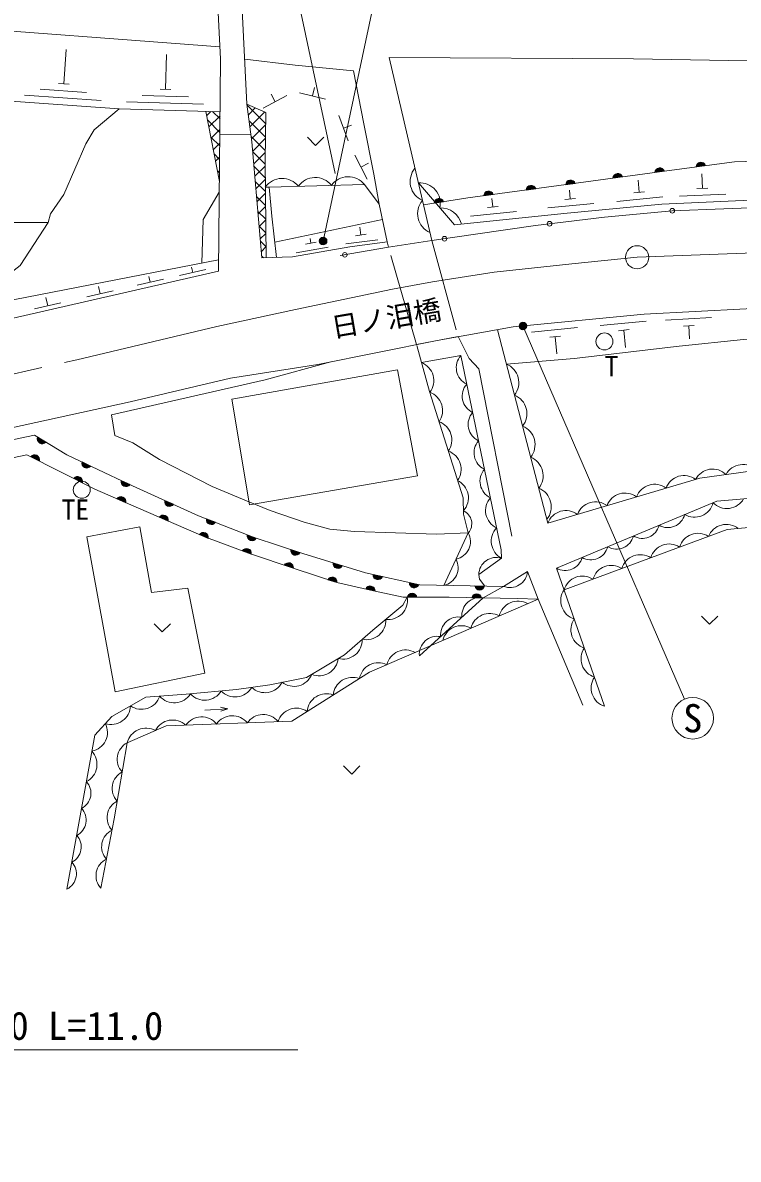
# Model space of a CAD drawing. Units: millimetres, scale not verified. Extents: x 40000 to 680000, y 20000 to 380000.
# Drawn here: x 329355 to 375815, y 260291 to 334067 of the extents above; entities that cross this region are included whole.
import ezdxf
from ezdxf.enums import TextEntityAlignment as Align

# ---------------------------------------------------------------- set-up
doc = ezdxf.new("R2010")
doc.units = ezdxf.units.MM
doc.header["$LTSCALE"] = 1000
doc.linetypes.add('CHAIN', pattern=[18.5, 12, -1.5, 3.5, -1.5])
doc.linetypes.add('DASHED', pattern=[7.5, 6, -1.5])
for name, color, linetype, lineweight in [('M-BGD', 7, 'Continuous', 13), ('M-BGD-EXST', 7, 'Continuous', 13), ('M-BGD-HTXT', 7, 'Continuous', 13), ('M-BMK', 2, 'Continuous', 13), ('M-BMK-SRVR', 3, 'Continuous', 13), ('M-STR-HTXT', 7, 'Continuous', 13), ('M-STR-STR1', 1, 'Continuous', 13), ('M-STR-STRC', 7, 'Continuous', 13)]:
    doc.layers.add(name, color=color, linetype=linetype, lineweight=lineweight)
doc.layers.add('M-BMK-HTXT', color=7, linetype='Continuous')
doc.styles.add('@ＭＳ ゴシック', font='')
doc.styles.add('ＭＳ ゴシック', font='')
doc.styles.get('@ＭＳ ゴシック').set_extended_font_data('@MS Gothic')
doc.styles.get('ＭＳ ゴシック').set_extended_font_data('MS Gothic')
pattern_1 = [(45, (-0, 0), (-441.9417, 441.9417), []), (135, (-0, 0), (-441.9417, -441.9417), [])]

msp = doc.modelspace()

# ---------------------------------------------------------------- hatches: boundary and pattern name
at = {"layer": 'M-BGD'}
h = msp.add_hatch(dxfattribs=at)
h.set_pattern_fill('USER', color=256, style=0, pattern_type=2)
h.set_pattern_definition(pattern_1)
h.paths.add_polyline_path([(342126, 323753), (342156, 326834), (342170, 328287), (341255, 328315)])
h = msp.add_hatch(dxfattribs=at)
h.set_pattern_fill('USER', color=256, style=0, pattern_type=2)
h.set_pattern_definition(pattern_1)
h.paths.add_polyline_path([(345130, 328249), (343917, 328778), (344233, 326335), (344550, 322696), (344889, 318807), (345158, 318816), (345088, 325113)])
for points in [[(371016, 324425), (370396, 324341, -0.84072)], [(373696, 324791), (373076, 324706, -0.84072)], [(368296, 324056), (367676, 323971, -0.84072)], [(359906, 322917), (359286, 322833, -0.84072)], [(362047, 323207), (362667, 323291, 0.84072)], [(364608, 323555), (365228, 323639, 0.84072)], [(356683, 322445), (356064, 322347, -0.84072)], [(330861, 306842), (330325, 307164, 0.84072)], [(329879, 305894), (330437, 305612, 0.84072)], [(333772, 305291), (333206, 305558, 0.84072)], [(332675, 304483), (333233, 304201, 0.84072)], [(336322, 304086), (335756, 304354, 0.84072)], [(335470, 303164), (336042, 302911, 0.84072)], [(339152, 302805), (338582, 303063, 0.84072)], [(338222, 301964), (338797, 301715, 0.84072)], [(341870, 301638), (341287, 301867, 0.84072)], [(340823, 300838), (341397, 300589, 0.84072)], [(343934, 300823), (344519, 300603, -0.84072)], [(344197, 299566), (343610, 299784, -0.84072)], [(347353, 299665), (346759, 299863, 0.84072)], [(346334, 298850), (346927, 298651, 0.84072)], [(350106, 298820), (349507, 299003, 0.84072)], [(349757, 297734), (349156, 297910, -0.84072)], [(352099, 298251), (352710, 298114, -0.84072)], [(351624, 297314), (352233, 297171, 0.84072)], [(355072, 297583), (354462, 297720, 0.84072)], [(359335, 297501), (358710, 297511, 0.84072)], [(354953, 296769), (354327, 296769, -0.84072)], [(358515, 296740), (359140, 296729, 0.84072)]]:
    msp.add_hatch(color=256, dxfattribs=at).paths.add_polyline_path(points)
at = {"layer": 'M-STR-STRC'}
for points in [[(349081, 320012, -1), (348641, 319773, -0.41421), (348741, 320112, -0.41421)], [(362052, 314507, -1), (361613, 314268, -0.41421), (361713, 314607, -0.41421)]]:
    msp.add_hatch(color=256, dxfattribs=at).paths.add_polyline_path(points)

# ---------------------------------------------------------------- linework, layer by layer
at = {"layer": 'M-BGD'}
for p, q in [((332026, 330093), (332183, 332338)), ((338627, 329746), (338696, 331995)), ((331677, 330118), (332375, 330069)), ((348166, 329315), (348302, 329861)), ((329469, 329371), (334456, 329020)), ((330498, 329750), (333490, 329539)), ((337114, 329342), (340112, 329250)), ((338277, 329757), (338977, 329735)), ((344967, 328530), (346512, 329351)), ((345740, 328941), (345476, 329437)), ((347317, 329527), (349014, 329103)), ((336101, 328923), (341098, 328770)), ((341255, 328315), (342126, 323753)), ((349870, 328045), (350485, 326407)), ((342156, 326834), (344171, 326817)), ((350177, 327226), (350704, 327424)), ((350913, 325479), (351712, 323922)), ((351312, 324701), (351813, 324957)), ((373076, 324706), (373696, 324791)), ((367676, 323971), (368296, 324056)), ((370396, 324341), (371016, 324425)), ((373484, 323320), (373441, 324259)), ((357382, 320938), (355043, 323672)), ((362047, 323207), (362667, 323291)), ((364608, 323555), (365228, 323639)), ((364902, 322634), (364849, 323194)), ((369386, 323063), (369312, 323839)), ((373134, 323304), (373834, 323336)), ((356064, 322347), (356683, 322445)), ((359286, 322833), (359906, 322917)), ((359883, 322107), (359824, 322666)), ((364554, 322600), (365251, 322667)), ((367936, 322472), (370922, 322758)), ((369038, 323030), (369735, 323096)), ((372006, 322802), (375003, 322938)), ((358439, 321502), (361422, 321817)), ((359535, 322070), (360231, 322144)), ((363452, 322043), (366438, 322329)), ((345725, 319816), (352708, 321292)), ((350965, 320242), (351659, 320333)), ((351312, 320288), (351246, 320798)), ((347111, 319128), (349180, 319490)), ((347723, 319692), (348413, 319812)), ((348068, 319752), (348013, 320065)), ((349971, 318950), (353098, 319507)), ((350329, 319705), (352412, 319977)), ((339544, 317658), (341249, 318050)), ((340396, 317854), (340318, 318194)), ((336783, 317025), (338488, 317416)), ((337635, 317220), (337549, 317595)), ((333527, 316278), (335233, 316669)), ((334380, 316474), (334274, 316935)), ((330122, 315497), (331827, 315888)), ((330975, 315692), (330849, 316241)), ((369837, 314702), (366851, 314416)), ((374083, 314924), (371087, 314764)), ((372958, 314414), (372259, 314376)), ((372609, 314395), (372654, 313539)), ((365385, 314275), (362398, 313989)), ((364283, 313718), (363586, 313651)), ((363934, 313684), (364042, 312565)), ((368735, 314144), (368038, 314078)), ((368387, 314111), (368494, 312991)), ((330861, 306842), (330325, 307164)), ((329879, 305894), (330437, 305612)), ((333772, 305291), (333206, 305558)), ((332675, 304483), (333233, 304201)), ((336322, 304086), (335756, 304354)), ((335470, 303164), (336042, 302911)), ((339152, 302805), (338582, 303063)), ((338222, 301964), (338797, 301715)), ((341870, 301638), (341287, 301867)), ((340823, 300838), (341397, 300589)), ((344519, 300603), (343934, 300823)), ((343610, 299784), (344197, 299566)), ((347353, 299665), (346759, 299863)), ((346334, 298850), (346927, 298651)), ((350106, 298820), (349507, 299003)), ((352710, 298114), (352099, 298251)), ((349156, 297910), (349757, 297734)), ((355072, 297583), (354462, 297720)), ((359335, 297501), (358710, 297511)), ((351624, 297314), (352233, 297171)), ((354327, 296769), (354953, 296769)), ((358515, 296740), (359140, 296729)), ((341187, 289439), (342683, 289539)), ((342683, 289539), (342193, 289636)), ((342683, 289539), (342210, 289378))]:
    msp.add_line(p, q, dxfattribs=at)
for points in [[(75808, 258908), (87857, 261418), (116308, 267804), (123783, 269399), (143454, 273877), (160405, 277508), (166679, 279049), (173018, 280381), (191039, 284503), (198912, 286107), (219831, 290579), (228649, 292600), (248232, 296831), (256037, 298697), (284826, 305086), (296753, 307839), (322575, 313477), (342068, 317949), (342204, 331733), (341977, 336006), (341604, 346260)], [(343034, 346296), (343917, 328778), (344233, 326335), (344889, 318807), (346881, 318870), (350590, 319518), (353017, 319835)], [(252012, 325179), (304191, 331659), (323194, 333935), (342163, 332504)], [(353098, 319507), (353017, 319835), (352496, 322296), (352148, 324238), (351503, 327503), (350834, 330945), (347052, 331303), (343770, 331694)], [(355914, 319925), (353153, 331808), (369002, 331718), (380083, 331532), (386481, 331100), (389670, 330875), (395271, 330368), (400505, 329881), (404839, 329449), (407362, 327223), (413573, 326015)], [(342170, 328287), (335627, 328487), (317558, 329757), (316239, 327511), (305102, 324699), (290442, 324137), (278360, 323018), (273808, 323138), (260987, 321348), (254216, 320901), (247960, 320486), (236780, 317986), (228270, 316408), (222961, 315849), (210277, 314391), (196558, 313053)], [(325658, 315475), (328121, 317490), (329179, 318308), (331015, 321100), (331157, 321665), (332015, 322922), (333452, 326216), (333991, 327111), (335627, 328487)], [(345158, 318816), (345088, 325113), (345130, 328249), (343917, 328778)], [(347835, 326628), (348365, 326098), (348896, 326628)], [(355377, 322239), (358264, 322694), (371835, 324536), (375569, 325048), (381431, 325214), (388769, 325152), (394602, 324923), (400714, 324445), (403562, 324030), (409566, 322465)], [(345107, 323400), (345366, 323402), (351542, 323565), (352496, 322296)], [(345837, 318837), (345531, 321508), (345366, 323402)], [(340977, 318453), (341075, 321300), (342119, 323064)], [(357382, 320938), (364710, 321711), (370861, 322300), (377556, 322603), (383125, 322713), (389663, 322659), (395440, 322424), (401770, 321753), (407294, 321047), (413859, 319706), (418966, 318547), (425239, 316916), (431577, 315051)], [(331015, 321100), (328551, 321100), (325518, 321572), (320587, 321710), (317983, 321336), (298860, 319320), (287976, 318198), (279698, 316266), (270963, 315036), (263219, 313802), (239451, 310297), (232626, 309166), (209682, 305629), (209681, 305629)], [(355914, 319925), (358755, 320347), (362654, 320909), (367123, 321449), (371530, 321864), (378232, 322118), (384593, 322284), (390767, 322076), (396539, 321681), (402089, 321141), (407348, 320393), (411714, 319624), (419809, 317856), (425297, 316484), (430689, 314736)], [(342076, 318666), (323822, 315118), (321515, 314957), (319547, 315229)], [(295127, 300432), (336332, 309453), (342854, 310999), (348520, 311884), (356273, 313437), (361198, 314326), (369697, 315141), (376333, 315495), (384797, 315566), (391136, 315389), (397276, 314964), (403615, 314221), (410698, 313088), (417404, 311742), (428761, 308831), (440087, 305000)], [(357620, 313690), (358343, 312267), (358980, 311594), (361105, 300728)], [(439408, 298393), (426411, 296553), (410910, 299805), (400132, 301095), (399002, 301283), (391411, 303117), (389506, 303728), (384415, 305575), (381298, 305610), (373311, 304506), (363457, 301587), (360173, 314141)], [(360756, 311911), (365150, 312264), (371985, 313078), (376164, 313503), (384911, 313609), (393693, 313326), (398509, 313114), (408712, 311885), (417537, 309892), (424265, 308158), (432960, 305286), (440928, 302172), (447581, 299247)], [(354947, 313111), (355767, 310124), (357942, 303221), (357980, 302172), (358288, 300950), (356693, 297543)], [(355251, 312003), (357799, 312459), (360428, 299850), (360450, 299302), (358965, 298251), (359011, 297954), (359370, 297500)], [(349368, 312054), (345098, 310885), (335116, 308618), (335344, 307269), (336494, 306790), (338242, 305713), (341664, 303952), (343874, 303028), (345427, 302400), (347619, 301647), (349288, 301193), (350890, 301036), (356222, 300868), (358288, 300950)], [(324957, 306207), (330112, 307292), (332222, 306022), (336243, 304123), (340778, 302067), (344382, 300652), (347542, 299603), (351601, 298363), (355136, 297569), (360565, 297481)], [(319068, 303808), (329631, 306019), (334033, 303798), (336378, 302763), (341110, 300713), (344078, 299610), (346982, 298633), (349757, 297734), (351929, 297242), (354065, 296769), (357040, 296768), (361458, 296686), (362818, 296658)], [(367133, 289699), (364012, 298663), (374423, 303017), (380727, 303548), (384764, 302911), (390465, 301424), (394467, 300327), (419401, 295739), (427175, 294058), (435342, 295757), (449919, 296550), (451915, 296677), (454111, 297349), (464983, 290979), (485559, 278079), (496375, 271838), (510725, 264719), (512361, 261439)], [(364502, 297254), (375100, 301175), (381834, 301789), (390044, 299972), (400243, 297791), (426165, 292767), (428598, 292783), (442443, 294487), (451244, 295792), (454152, 295982)], [(355111, 292963), (359249, 296727), (360565, 297481), (362136, 298451), (362818, 296658), (365726, 289774)], [(354327, 296769), (354041, 296260), (352080, 294640), (350254, 293046), (347778, 291562), (345400, 291096), (343241, 290783), (339970, 290472), (337355, 290288), (335142, 289036), (334034, 287829), (332227, 277827)], [(334422, 277892), (335296, 282384), (336140, 287321), (338670, 288416), (346830, 288738), (351867, 291901), (362818, 296658)], [(373424, 295554), (373954, 295024), (374484, 295554)], [(337888, 295057), (338419, 294527), (338949, 295057)], [(350184, 285824), (350714, 285293), (351244, 285824)]]:
    msp.add_lwpolyline(points, dxfattribs=at)
for points in [[(342923, 309634), (344083, 302772), (354997, 304665), (353695, 311527)], [(333525, 300693), (336958, 301339), (337723, 297092), (340086, 297364), (341174, 291843), (335361, 290637)]]:
    msp.add_lwpolyline(points, close=True, dxfattribs=at)
for centre in [(371530, 321864), (363561, 321018), (356739, 320047), (350268, 319003)]:
    msp.add_circle(centre, 150, dxfattribs=at)
for centre, radius, start, end in [((355849, 323760), 1341, 139.95191, 246.21212), ((370714, 324329), 318, 17.62064, 177.83838), ((373393, 324694), 318, 17.69787, 177.9156), ((346199, 322621), 1341, 38.2677, 144.5279), ((348346, 322676), 1341, 38.38075, 144.64096), ((350490, 322732), 1341, 38.38097, 144.64117), ((367994, 323959), 318, 17.62064, 177.83838), ((355129, 322334), 1341, 347.40344, 93.66365), ((359603, 322821), 318, 17.62064, 177.83838), ((362364, 323195), 318, 17.62064, 177.83838), ((364926, 323543), 318, 17.62064, 177.83838), ((356335, 321671), 1341, 139.95191, 246.21212), ((356382, 322342), 318, 18.8449, 179.06263), ((356524, 320704), 1341, 12.15481, 93.66365), ((358683, 311681), 1178, 138.64431, 244.90451), ((354794, 310840), 1250, 322.2759, 68.53611), ((360264, 310706), 1302, 321.53064, 67.79085), ((359068, 309836), 1178, 138.64431, 244.90451), ((355368, 308896), 1250, 324.36058, 70.62079), ((360791, 308690), 1302, 321.53064, 67.79085), ((359453, 307991), 1178, 138.64431, 244.90451), ((355969, 306988), 1250, 324.3581, 70.6183), ((361319, 306674), 1302, 321.53064, 67.79085), ((330621, 307050), 318, 158.85277, 319.0705), ((359837, 306146), 1178, 138.64431, 244.90451), ((356570, 305081), 1250, 324.35809, 70.6183), ((330133, 305704), 318, 343.11489, 143.33262), ((333512, 305474), 318, 164.61095, 324.82868), ((361846, 304658), 1302, 321.53064, 67.79085), ((360222, 304301), 1178, 138.64431, 244.90451), ((374151, 303844), 1250, 45.90432, 152.16453), ((376114, 304136), 1250, 44.76418, 151.02438), ((332929, 304294), 318, 343.11489, 143.33262), ((336062, 304269), 318, 164.61095, 324.82868), ((357042, 303227), 1250, 317.94434, 64.20454), ((370382, 302856), 1250, 53.36892, 159.62913), ((372300, 303424), 1250, 53.36892, 159.62913), ((335734, 302987), 318, 346.07596, 146.2937), ((360658, 302405), 1250, 138.47165, 244.73186), ((362374, 302642), 1302, 321.53064, 67.79085), ((368464, 302288), 1250, 53.36892, 159.62913), ((338890, 302983), 318, 165.50082, 325.71855), ((366547, 301720), 1250, 53.36892, 159.62913), ((372969, 303220), 1250, 239.4831, 345.7433), ((375078, 303782), 1250, 224.08313, 330.34334), ((338488, 301790), 318, 346.47362, 146.69135), ((341598, 301804), 318, 168.44783, 328.66556), ((357589, 301550), 923, 319.31321, 65.57341), ((364629, 301152), 1250, 53.36892, 159.62913), ((371241, 302419), 1128, 239.56184, 345.82204), ((361027, 300411), 1250, 136.25007, 242.51027), ((369576, 301723), 1128, 239.56184, 345.82204), ((375039, 300253), 1250, 51.59941, 157.85962), ((341088, 300663), 318, 346.47362, 146.69135), ((344246, 300764), 318, 169.28874, 329.50647), ((357250, 300397), 1175, 281.78098, 28.04119), ((367912, 301027), 1128, 239.56184, 345.82204), ((373203, 299674), 1250, 57.17473, 163.43494), ((343884, 299624), 318, 349.49692, 149.71465), ((347073, 299816), 318, 171.52548, 331.74321), ((366247, 300331), 1128, 239.56184, 345.82204), ((369452, 298286), 1250, 57.17473, 163.43494), ((371328, 298980), 1250, 57.17473, 163.43494), ((346613, 298699), 318, 351.29113, 151.50887), ((349823, 298963), 318, 172.91385, 333.13158), ((356453, 298694), 1175, 281.78098, 28.04119), ((360102, 298219), 1137, 72.14218, 178.40239), ((364583, 299635), 1128, 239.56184, 345.82204), ((367576, 297592), 1250, 57.17473, 163.43494), ((349441, 297770), 318, 353.54279, 153.76052), ((352416, 298236), 318, 177.21732, 337.43505), ((360987, 298555), 1154, 248.55571, 354.81591), ((365700, 296898), 1250, 57.17473, 163.43494), ((351916, 297189), 318, 356.69309, 156.91083), ((354779, 297705), 318, 177.21732, 337.43505), ((359023, 297560), 318, 188.96558, 349.18331), ((353091, 296579), 1250, 262.51038, 8.77059), ((354640, 296715), 318, 9.85481, 170.07254), ((359030, 295582), 1165, 79.16385, 185.42406), ((358826, 296680), 318, 8.83595, 169.05368), ((365539, 296557), 1250, 146.0673, 252.32751), ((361511, 295272), 1250, 60.34943, 166.60964), ((351681, 295266), 1250, 257.10757, 3.36777), ((357651, 294328), 1165, 79.16385, 185.42406), ((359676, 294475), 1250, 60.34943, 166.60964), ((366197, 294668), 1250, 146.0673, 252.32751), ((357842, 293678), 1250, 60.34943, 166.60964), ((350152, 294008), 1250, 255.55361, 1.81381), ((356271, 293073), 1165, 79.16385, 185.42406), ((354215, 292103), 1250, 60.34943, 166.60964), ((366855, 292779), 1250, 146.0673, 252.32751), ((348597, 292927), 1250, 247.79742, 354.05763), ((352445, 291272), 1250, 63.65954, 169.91974), ((346966, 292237), 1250, 231.79427, 338.05447), ((350766, 290324), 1250, 68.99725, 175.25746), ((367512, 290890), 1250, 146.0673, 252.32751), ((341171, 291339), 1250, 222.26034, 328.52054), ((343141, 291550), 1250, 223.66498, 329.92519), ((345086, 291827), 1250, 226.32673, 332.58694), ((337066, 290749), 1250, 235.18234, 341.44255), ((339193, 291173), 1250, 221.09428, 327.35449), ((349072, 289261), 1250, 68.9677, 175.2279), ((335105, 289767), 1250, 251.67541, 357.93561), ((347131, 288326), 1250, 56.20141, 162.46162), ((333608, 288007), 1250, 280.91481, 27.17501), ((339092, 287554), 1250, 47.05362, 153.31382), ((340971, 287757), 1250, 39.04416, 145.30437), ((342971, 287835), 1250, 39.13342, 145.39363), ((344969, 287914), 1250, 39.12909, 145.38929), ((337355, 287030), 1250, 60.27113, 166.53134), ((336682, 286256), 1198, 117.1718, 223.43201), ((332929, 285929), 1250, 296.60786, 42.86807), ((332676, 284057), 1109, 296.63213, 42.89234), ((336359, 284366), 1198, 117.16551, 223.42571), ((336030, 282473), 1198, 116.79883, 223.05903), ((332361, 282310), 1109, 296.63248, 42.89269), ((332046, 280564), 1109, 296.63249, 42.89269), ((335677, 280577), 1198, 115.85537, 222.11558), ((335310, 278696), 1198, 115.85537, 222.11558), ((331730, 278818), 1109, 296.63249, 42.89269)]:
    msp.add_arc(centre, radius, start, end, dxfattribs=at)
at = {"layer": 'M-BGD-EXST'}
for centre in [(367123, 313378), (333190, 303749)]:
    msp.add_circle(centre, 550, dxfattribs=at)
at = {"layer": 'M-BGD-HTXT'}
for p, q in [((348861, 319892), (352651, 337683)), ((361833, 314387), (372320, 290160))]:
    msp.add_line(p, q, dxfattribs=at)
msp.add_circle((372857, 288921), 1350, dxfattribs=at)
at = {"layer": 'M-BMK', "linetype": 'CHAIN'}
msp.add_lwpolyline([(318890, 309049), (332869, 312187), (341951, 314351), (347068, 315442), (353362, 316768), (355952, 317251), (359959, 317884), (365015, 318419), (369248, 318844), (378621, 319192), (388579, 318936), (401973, 318043), (412226, 316597), (421962, 314572), (429023, 312626), (441089, 308032)], dxfattribs=at)
at = {"layer": 'M-BMK-SRVR'}
msp.add_circle((369248, 318844), 750, dxfattribs=at)
at = {"layer": 'M-STR-HTXT'}
for p, q in [((349651, 324273), (345826, 342133)), ((312347, 267399), (347221, 267399))]:
    msp.add_line(p, q, dxfattribs=at)
at = {"layer": 'M-STR-STR1'}
for p, q in [((353098, 319507), (355914, 319925)), ((354926, 313184), (357620, 313690))]:
    msp.add_line(p, q, dxfattribs=at)
at = {"layer": 'M-STR-STR1', "linetype": 'DASHED'}
for p, q in [((354926, 313184), (353098, 319507)), ((355914, 319925), (357620, 313690))]:
    msp.add_line(p, q, dxfattribs=at)
at = {"layer": 'M-STR-STRC'}
for centre in [(348861, 319892), (361833, 314387)]:
    msp.add_circle(centre, 250, dxfattribs=at)

# ---------------------------------------------------------------- texts
at = {"layer": 'M-BGD-EXST', "style": '@ＭＳ ゴシック'}
for s, p in [('T', (367581, 311777)), ('TE', (332773, 302463))]:
    msp.add_text(s, height=1320, dxfattribs=at).set_placement(p, align=Align.MIDDLE_CENTER)
at = {"layer": 'M-BGD-HTXT', "style": 'ＭＳ ゴシック'}
msp.add_text('S', height=1833, dxfattribs=at).set_placement((372857, 288921), align=Align.MIDDLE_CENTER)
at = {"layer": 'M-BMK-HTXT', "style": 'ＭＳ ゴシック'}
msp.add_text('日ノ泪橋', height=1320, rotation=9.718, dxfattribs=at).set_placement((349579, 313231), align=Align.BOTTOM_LEFT)
at = {"layer": 'M-STR-HTXT', "style": 'ＭＳ ゴシック'}
msp.add_text('ヒューム管φ200 L=11.0', height=1833, dxfattribs=at).set_placement((311613, 267492), align=Align.BOTTOM_LEFT)

doc.saveas('drawing.dxf')
